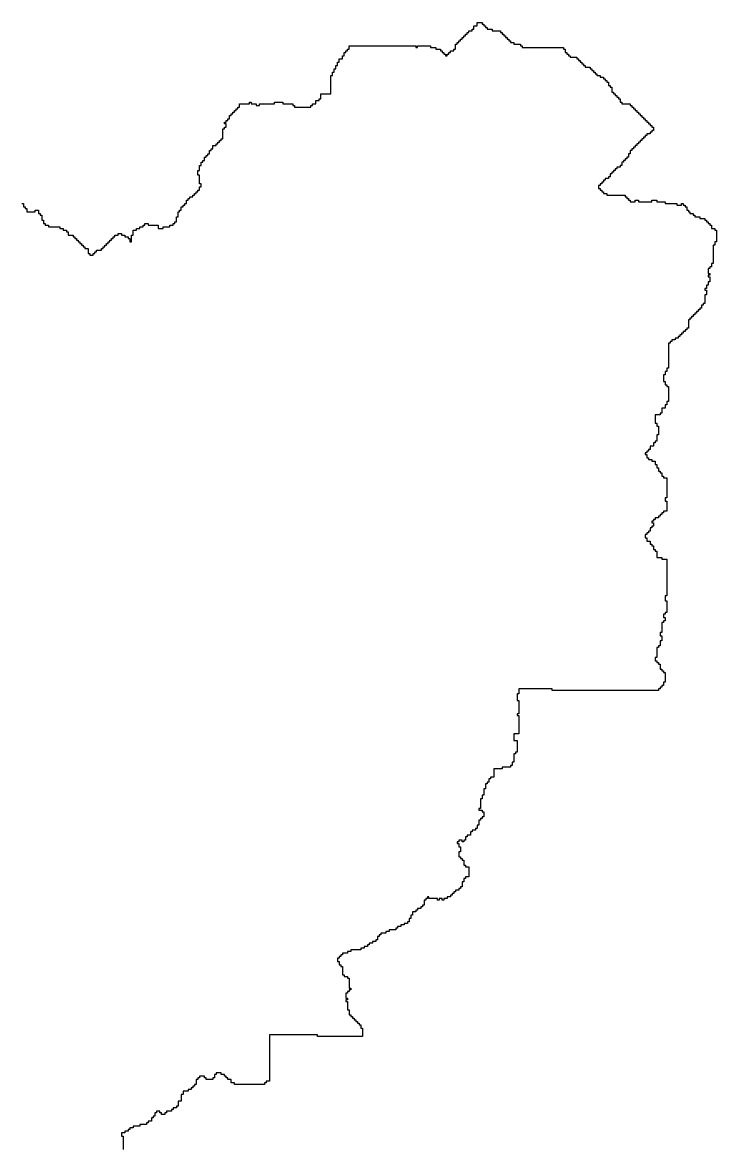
# Model space of a CAD drawing. Header units: inches. Extents: x -98695 to 376223, y 1122520 to 1501782.
# Drawn here: x 198218 to 211100, y 1285437 to 1306243 of the extents above; entities that cross this region are included whole.
import ezdxf

# ---------------------------------------------------------------- set-up
doc = ezdxf.new("R2010")
doc.units = ezdxf.units.IN
doc.header["$MEASUREMENT"] = 0
doc.layers.add('subs1', color=7, linetype='Continuous', true_color=0xc8dcf7)

msp = doc.modelspace()

# ---------------------------------------------------------------- linework, layer by layer
at = {"layer": 'subs1'}
msp.add_polyline3d([(198206, 1302881, 0), (198237, 1302881, 0), (198237, 1302819, 0), (198268, 1302819, 0), (198268, 1302789, 0), (198299, 1302789, 0), (198299, 1302727, 0), (198453, 1302727, 0), (198453, 1302758, 0), (198514, 1302758, 0), (198514, 1302696, 0), (198545, 1302696, 0), (198545, 1302665, 0), (198576, 1302665, 0), (198576, 1302573, 0), (198607, 1302573, 0), (198607, 1302511, 0), (198638, 1302511, 0), (198638, 1302480, 0), (198700, 1302480, 0), (198700, 1302449, 0), (198915, 1302449, 0), (198915, 1302418, 0), (198977, 1302418, 0), (198977, 1302388, 0), (199039, 1302388, 0), (199039, 1302357, 0), (199070, 1302357, 0), (199070, 1302295, 0), (199162, 1302295, 0), (199162, 1302264, 0), (199193, 1302264, 0), (199193, 1302233, 0), (199224, 1302233, 0), (199224, 1302202, 0), (199255, 1302202, 0), (199255, 1302172, 0), (199286, 1302172, 0), (199286, 1302141, 0), (199316, 1302141, 0), (199316, 1302110, 0), (199347, 1302110, 0), (199347, 1302079, 0), (199378, 1302079, 0), (199378, 1302048, 0), (199440, 1302048, 0), (199440, 1301956, 0), (199471, 1301956, 0), (199471, 1301925, 0), (199532, 1301925, 0), (199532, 1301956, 0), (199563, 1301956, 0), (199563, 1301987, 0), (199594, 1301987, 0), (199594, 1302017, 0), (199687, 1302017, 0), (199687, 1302048, 0), (199717, 1302048, 0), (199717, 1302079, 0), (199748, 1302079, 0), (199748, 1302110, 0), (199779, 1302110, 0), (199779, 1302141, 0), (199810, 1302141, 0), (199810, 1302172, 0), (199841, 1302172, 0), (199841, 1302202, 0), (199872, 1302202, 0), (199872, 1302233, 0), (199903, 1302233, 0), (199903, 1302264, 0), (199933, 1302264, 0), (199933, 1302295, 0), (199995, 1302295, 0), (199995, 1302326, 0), (200057, 1302326, 0), (200057, 1302295, 0), (200118, 1302295, 0), (200118, 1302264, 0), (200180, 1302264, 0), (200180, 1302233, 0), (200211, 1302233, 0), (200211, 1302172, 0), (200242, 1302172, 0), (200242, 1302295, 0), (200273, 1302295, 0), (200273, 1302388, 0), (200334, 1302388, 0), (200334, 1302418, 0), (200396, 1302418, 0), (200396, 1302449, 0), (200458, 1302449, 0), (200458, 1302480, 0), (200489, 1302480, 0), (200489, 1302511, 0), (200550, 1302511, 0), (200550, 1302480, 0), (200735, 1302480, 0), (200735, 1302418, 0), (200828, 1302418, 0), (200828, 1302449, 0), (200951, 1302449, 0), (200951, 1302480, 0), (201013, 1302480, 0), (201013, 1302511, 0), (201044, 1302511, 0), (201044, 1302542, 0), (201075, 1302542, 0), (201075, 1302634, 0), (201106, 1302634, 0), (201106, 1302727, 0), (201136, 1302727, 0), (201136, 1302758, 0), (201167, 1302758, 0), (201167, 1302819, 0), (201198, 1302819, 0), (201198, 1302850, 0), (201229, 1302850, 0), (201229, 1302881, 0), (201260, 1302881, 0), (201260, 1302943, 0), (201291, 1302943, 0), (201291, 1302974, 0), (201322, 1302974, 0), (201322, 1303005, 0), (201383, 1303005, 0), (201383, 1303035, 0), (201414, 1303035, 0), (201414, 1303066, 0), (201445, 1303066, 0), (201445, 1303097, 0), (201476, 1303097, 0), (201476, 1303128, 0), (201507, 1303128, 0), (201507, 1303190, 0), (201537, 1303190, 0), (201537, 1303251, 0), (201507, 1303251, 0), (201507, 1303406, 0), (201476, 1303406, 0), (201476, 1303498, 0), (201507, 1303498, 0), (201507, 1303591, 0), (201537, 1303591, 0), (201537, 1303652, 0), (201568, 1303652, 0), (201568, 1303683, 0), (201599, 1303683, 0), (201599, 1303745, 0), (201630, 1303745, 0), (201630, 1303776, 0), (201661, 1303776, 0), (201661, 1303807, 0), (201692, 1303807, 0), (201692, 1303868, 0), (201723, 1303868, 0), (201723, 1303899, 0), (201753, 1303899, 0), (201753, 1303961, 0), (201815, 1303961, 0), (201815, 1303992, 0), (201846, 1303992, 0), (201846, 1304022, 0), (201877, 1304022, 0), (201877, 1304053, 0), (201908, 1304053, 0), (201908, 1304084, 0), (201938, 1304084, 0), (201938, 1304269, 0), (201969, 1304269, 0), (201969, 1304300, 0), (202000, 1304300, 0), (202000, 1304362, 0), (201969, 1304362, 0), (201969, 1304393, 0), (202000, 1304393, 0), (202000, 1304423, 0), (202031, 1304423, 0), (202031, 1304454, 0), (202062, 1304454, 0), (202062, 1304516, 0), (202093, 1304516, 0), (202093, 1304547, 0), (202124, 1304547, 0), (202124, 1304578, 0), (202154, 1304578, 0), (202154, 1304609, 0), (202185, 1304609, 0), (202185, 1304639, 0), (202216, 1304639, 0), (202216, 1304670, 0), (202247, 1304670, 0), (202247, 1304732, 0), (202432, 1304732, 0), (202432, 1304763, 0), (202463, 1304763, 0), (202463, 1304732, 0), (202555, 1304732, 0), (202555, 1304701, 0), (202617, 1304701, 0), (202617, 1304732, 0), (202895, 1304732, 0), (202895, 1304763, 0), (203049, 1304763, 0), (203049, 1304732, 0), (203234, 1304732, 0), (203234, 1304701, 0), (203265, 1304701, 0), (203265, 1304670, 0), (203573, 1304670, 0), (203573, 1304701, 0), (203604, 1304701, 0), (203604, 1304732, 0), (203666, 1304732, 0), (203666, 1304794, 0), (203728, 1304794, 0), (203728, 1304824, 0), (203758, 1304824, 0), (203758, 1304917, 0), (203943, 1304917, 0), (203943, 1305256, 0), (203974, 1305256, 0), (203974, 1305318, 0), (204005, 1305318, 0), (204005, 1305380, 0), (204036, 1305380, 0), (204036, 1305441, 0), (204067, 1305441, 0), (204067, 1305503, 0), (204098, 1305503, 0), (204098, 1305565, 0), (204159, 1305565, 0), (204159, 1305626, 0), (204190, 1305626, 0), (204190, 1305688, 0), (204221, 1305688, 0), (204221, 1305719, 0), (204252, 1305719, 0), (204252, 1305750, 0), (204283, 1305750, 0), (204283, 1305812, 0), (205517, 1305812, 0), (205517, 1305781, 0), (205548, 1305781, 0), (205548, 1305812, 0), (205794, 1305812, 0), (205794, 1305781, 0), (205887, 1305781, 0), (205887, 1305750, 0), (205979, 1305750, 0), (205979, 1305719, 0), (206010, 1305719, 0), (206010, 1305688, 0), (206041, 1305688, 0), (206041, 1305657, 0), (206072, 1305657, 0), (206072, 1305626, 0), (206103, 1305626, 0), (206103, 1305657, 0), (206134, 1305657, 0), (206134, 1305688, 0), (206164, 1305688, 0), (206164, 1305719, 0), (206226, 1305719, 0), (206226, 1305750, 0), (206257, 1305750, 0), (206257, 1305842, 0), (206288, 1305842, 0), (206288, 1305873, 0), (206319, 1305873, 0), (206319, 1305904, 0), (206350, 1305904, 0), (206350, 1305935, 0), (206380, 1305935, 0), (206380, 1305966, 0), (206411, 1305966, 0), (206411, 1305997, 0), (206442, 1305997, 0), (206442, 1306027, 0), (206473, 1306027, 0), (206473, 1306058, 0), (206504, 1306058, 0), (206504, 1306089, 0), (206565, 1306089, 0), (206565, 1306120, 0), (206596, 1306120, 0), (206596, 1306182, 0), (206658, 1306182, 0), (206658, 1306243, 0), (206751, 1306243, 0), (206751, 1306213, 0), (206781, 1306213, 0), (206781, 1306182, 0), (206812, 1306182, 0), (206812, 1306151, 0), (206843, 1306151, 0), (206843, 1306120, 0), (206936, 1306120, 0), (206936, 1306089, 0), (207090, 1306089, 0), (207090, 1306058, 0), (207121, 1306058, 0), (207121, 1306027, 0), (207152, 1306027, 0), (207152, 1305997, 0), (207182, 1305997, 0), (207182, 1305966, 0), (207213, 1305966, 0), (207213, 1305935, 0), (207244, 1305935, 0), (207244, 1305904, 0), (207275, 1305904, 0), (207275, 1305873, 0), (207337, 1305873, 0), (207337, 1305842, 0), (207460, 1305842, 0), (207460, 1305812, 0), (207491, 1305812, 0), (207491, 1305781, 0), (208262, 1305781, 0), (208262, 1305750, 0), (208293, 1305750, 0), (208293, 1305688, 0), (208324, 1305688, 0), (208324, 1305657, 0), (208355, 1305657, 0), (208355, 1305626, 0), (208385, 1305626, 0), (208385, 1305596, 0), (208509, 1305596, 0), (208509, 1305565, 0), (208540, 1305565, 0), (208540, 1305534, 0), (208571, 1305534, 0), (208571, 1305503, 0), (208601, 1305503, 0), (208601, 1305472, 0), (208632, 1305472, 0), (208632, 1305441, 0), (208663, 1305441, 0), (208663, 1305411, 0), (208756, 1305411, 0), (208756, 1305380, 0), (208786, 1305380, 0), (208786, 1305349, 0), (208817, 1305349, 0), (208817, 1305318, 0), (208848, 1305318, 0), (208848, 1305287, 0), (208879, 1305287, 0), (208879, 1305256, 0), (208941, 1305256, 0), (208941, 1305225, 0), (209002, 1305225, 0), (209002, 1305195, 0), (209033, 1305195, 0), (209033, 1305164, 0), (209064, 1305164, 0), (209064, 1305133, 0), (209095, 1305133, 0), (209095, 1305071, 0), (209126, 1305071, 0), (209126, 1305040, 0), (209157, 1305040, 0), (209157, 1304948, 0), (209187, 1304948, 0), (209187, 1304917, 0), (209218, 1304917, 0), (209218, 1304886, 0), (209249, 1304886, 0), (209249, 1304855, 0), (209280, 1304855, 0), (209280, 1304824, 0), (209311, 1304824, 0), (209311, 1304763, 0), (209342, 1304763, 0), (209342, 1304732, 0), (209496, 1304732, 0), (209496, 1304701, 0), (209527, 1304701, 0), (209527, 1304670, 0), (209558, 1304670, 0), (209558, 1304639, 0), (209588, 1304639, 0), (209588, 1304609, 0), (209619, 1304609, 0), (209619, 1304578, 0), (209650, 1304578, 0), (209650, 1304547, 0), (209681, 1304547, 0), (209681, 1304516, 0), (209712, 1304516, 0), (209712, 1304485, 0), (209743, 1304485, 0), (209743, 1304454, 0), (209774, 1304454, 0), (209774, 1304423, 0), (209804, 1304423, 0), (209804, 1304393, 0), (209835, 1304393, 0), (209835, 1304362, 0), (209866, 1304362, 0), (209866, 1304331, 0), (209897, 1304331, 0), (209897, 1304300, 0), (209928, 1304300, 0), (209928, 1304238, 0), (209897, 1304238, 0), (209897, 1304208, 0), (209866, 1304208, 0), (209866, 1304177, 0), (209804, 1304177, 0), (209804, 1304146, 0), (209774, 1304146, 0), (209774, 1304115, 0), (209743, 1304115, 0), (209743, 1304084, 0), (209712, 1304084, 0), (209712, 1304053, 0), (209681, 1304053, 0), (209681, 1304022, 0), (209650, 1304022, 0), (209650, 1303992, 0), (209619, 1303992, 0), (209619, 1303961, 0), (209588, 1303961, 0), (209588, 1303930, 0), (209558, 1303930, 0), (209558, 1303899, 0), (209527, 1303899, 0), (209527, 1303868, 0), (209496, 1303868, 0), (209496, 1303807, 0), (209465, 1303807, 0), (209465, 1303745, 0), (209434, 1303745, 0), (209434, 1303714, 0), (209403, 1303714, 0), (209403, 1303683, 0), (209373, 1303683, 0), (209373, 1303652, 0), (209342, 1303652, 0), (209342, 1303591, 0), (209311, 1303591, 0), (209311, 1303560, 0), (209249, 1303560, 0), (209249, 1303529, 0), (209218, 1303529, 0), (209218, 1303498, 0), (209187, 1303498, 0), (209187, 1303467, 0), (209157, 1303467, 0), (209157, 1303436, 0), (209126, 1303436, 0), (209126, 1303375, 0), (209095, 1303375, 0), (209095, 1303344, 0), (209033, 1303344, 0), (209033, 1303313, 0), (209002, 1303313, 0), (209002, 1303282, 0), (208972, 1303282, 0), (208972, 1303251, 0), (208941, 1303251, 0), (208941, 1303220, 0), (208910, 1303220, 0), (208910, 1303159, 0), (208941, 1303159, 0), (208941, 1303128, 0), (208972, 1303128, 0), (208972, 1303097, 0), (209002, 1303097, 0), (209002, 1303066, 0), (209064, 1303066, 0), (209064, 1303035, 0), (209403, 1303035, 0), (209403, 1303005, 0), (209434, 1303005, 0), (209434, 1302974, 0), (209465, 1302974, 0), (209465, 1302943, 0), (209496, 1302943, 0), (209496, 1302912, 0), (209588, 1302912, 0), (209588, 1302943, 0), (209650, 1302943, 0), (209650, 1302912, 0), (209897, 1302912, 0), (209897, 1302943, 0), (209989, 1302943, 0), (209989, 1302912, 0), (210144, 1302912, 0), (210144, 1302881, 0), (210360, 1302881, 0), (210360, 1302850, 0), (210452, 1302850, 0), (210452, 1302881, 0), (210483, 1302881, 0), (210483, 1302850, 0), (210514, 1302850, 0), (210514, 1302819, 0), (210545, 1302819, 0), (210545, 1302758, 0), (210576, 1302758, 0), (210576, 1302727, 0), (210606, 1302727, 0), (210606, 1302696, 0), (210668, 1302696, 0), (210668, 1302665, 0), (210699, 1302665, 0), (210699, 1302634, 0), (210791, 1302634, 0), (210791, 1302603, 0), (210884, 1302603, 0), (210884, 1302573, 0), (210915, 1302573, 0), (210915, 1302542, 0), (210946, 1302542, 0), (210946, 1302511, 0), (210977, 1302511, 0), (210977, 1302480, 0), (211007, 1302480, 0), (211007, 1302418, 0), (211069, 1302418, 0), (211069, 1302388, 0), (211100, 1302388, 0), (211100, 1302172, 0), (211069, 1302172, 0), (211069, 1302110, 0), (211038, 1302110, 0), (211038, 1301771, 0), (211007, 1301771, 0), (211007, 1301709, 0), (210977, 1301709, 0), (210977, 1301678, 0), (210946, 1301678, 0), (210946, 1301586, 0), (210977, 1301586, 0), (210977, 1301555, 0), (210946, 1301555, 0), (210946, 1301524, 0), (210977, 1301524, 0), (210977, 1301431, 0), (210946, 1301431, 0), (210946, 1301370, 0), (210915, 1301370, 0), (210915, 1301308, 0), (210884, 1301308, 0), (210884, 1301277, 0), (210915, 1301277, 0), (210915, 1301185, 0), (210884, 1301185, 0), (210884, 1301030, 0), (210853, 1301030, 0), (210853, 1300999, 0), (210822, 1300999, 0), (210822, 1300938, 0), (210791, 1300938, 0), (210791, 1300907, 0), (210761, 1300907, 0), (210761, 1300876, 0), (210730, 1300876, 0), (210730, 1300845, 0), (210699, 1300845, 0), (210699, 1300814, 0), (210668, 1300814, 0), (210668, 1300784, 0), (210637, 1300784, 0), (210637, 1300753, 0), (210606, 1300753, 0), (210606, 1300722, 0), (210576, 1300722, 0), (210576, 1300568, 0), (210545, 1300568, 0), (210545, 1300537, 0), (210514, 1300537, 0), (210514, 1300506, 0), (210483, 1300506, 0), (210483, 1300475, 0), (210452, 1300475, 0), (210452, 1300444, 0), (210421, 1300444, 0), (210421, 1300413, 0), (210390, 1300413, 0), (210390, 1300383, 0), (210329, 1300383, 0), (210329, 1300352, 0), (210267, 1300352, 0), (210267, 1300321, 0), (210236, 1300321, 0), (210236, 1300290, 0), (210205, 1300290, 0), (210205, 1299827, 0), (210175, 1299827, 0), (210175, 1299766, 0), (210144, 1299766, 0), (210144, 1299704, 0), (210113, 1299704, 0), (210113, 1299581, 0), (210144, 1299581, 0), (210144, 1299519, 0), (210175, 1299519, 0), (210175, 1299488, 0), (210205, 1299488, 0), (210205, 1299210, 0), (210175, 1299210, 0), (210175, 1299149, 0), (210144, 1299149, 0), (210144, 1299087, 0), (210082, 1299087, 0), (210082, 1298994, 0), (210051, 1298994, 0), (210051, 1298964, 0), (209959, 1298964, 0), (209959, 1298809, 0), (209989, 1298809, 0), (209989, 1298748, 0), (210020, 1298748, 0), (210020, 1298593, 0), (209989, 1298593, 0), (209989, 1298470, 0), (209959, 1298470, 0), (209959, 1298439, 0), (209928, 1298439, 0), (209928, 1298377, 0), (209866, 1298377, 0), (209866, 1298316, 0), (209835, 1298316, 0), (209835, 1298285, 0), (209804, 1298285, 0), (209804, 1298254, 0), (209774, 1298254, 0), (209774, 1298223, 0), (209804, 1298223, 0), (209804, 1298162, 0), (209835, 1298162, 0), (209835, 1298131, 0), (209897, 1298131, 0), (209897, 1298100, 0), (209959, 1298100, 0), (209959, 1298038, 0), (209989, 1298038, 0), (209989, 1297976, 0), (210020, 1297976, 0), (210020, 1297915, 0), (210051, 1297915, 0), (210051, 1297884, 0), (210082, 1297884, 0), (210082, 1297822, 0), (210113, 1297822, 0), (210113, 1297791, 0), (210175, 1297791, 0), (210175, 1297421, 0), (210144, 1297421, 0), (210144, 1297360, 0), (210175, 1297360, 0), (210175, 1297174, 0), (210113, 1297174, 0), (210113, 1297144, 0), (210082, 1297144, 0), (210082, 1297113, 0), (210051, 1297113, 0), (210051, 1297082, 0), (210020, 1297082, 0), (210020, 1297051, 0), (209959, 1297051, 0), (209959, 1297020, 0), (209928, 1297020, 0), (209928, 1296989, 0), (209897, 1296989, 0), (209897, 1296959, 0), (209928, 1296959, 0), (209928, 1296897, 0), (209897, 1296897, 0), (209897, 1296866, 0), (209866, 1296866, 0), (209866, 1296804, 0), (209835, 1296804, 0), (209835, 1296773, 0), (209804, 1296773, 0), (209804, 1296743, 0), (209774, 1296743, 0), (209774, 1296681, 0), (209804, 1296681, 0), (209804, 1296619, 0), (209866, 1296619, 0), (209866, 1296558, 0), (209897, 1296558, 0), (209897, 1296527, 0), (209928, 1296527, 0), (209928, 1296465, 0), (209959, 1296465, 0), (209959, 1296434, 0), (209989, 1296434, 0), (209989, 1296311, 0), (210082, 1296311, 0), (210082, 1296280, 0), (210175, 1296280, 0), (210175, 1295601, 0), (210144, 1295601, 0), (210144, 1295509, 0), (210175, 1295509, 0), (210175, 1295293, 0), (210144, 1295293, 0), (210144, 1295262, 0), (210113, 1295262, 0), (210113, 1295200, 0), (210144, 1295200, 0), (210144, 1295139, 0), (210113, 1295139, 0), (210113, 1295108, 0), (210082, 1295108, 0), (210082, 1294923, 0), (210051, 1294923, 0), (210051, 1294861, 0), (210082, 1294861, 0), (210082, 1294768, 0), (210051, 1294768, 0), (210051, 1294676, 0), (210020, 1294676, 0), (210020, 1294645, 0), (209989, 1294645, 0), (209989, 1294460, 0), (209959, 1294460, 0), (209959, 1294398, 0), (209989, 1294398, 0), (209989, 1294367, 0), (210020, 1294367, 0), (210020, 1294337, 0), (210051, 1294337, 0), (210051, 1294244, 0), (210082, 1294244, 0), (210082, 1294213, 0), (210113, 1294213, 0), (210113, 1294182, 0), (210144, 1294182, 0), (210144, 1293997, 0), (210113, 1293997, 0), (210113, 1293936, 0), (210082, 1293936, 0), (210082, 1293905, 0), (210051, 1293905, 0), (210051, 1293874, 0), (210020, 1293874, 0), (210020, 1293843, 0), (208046, 1293843, 0), (208046, 1293874, 0), (207429, 1293874, 0), (207429, 1293781, 0), (207398, 1293781, 0), (207398, 1293658, 0), (207429, 1293658, 0), (207429, 1293411, 0), (207398, 1293411, 0), (207398, 1293380, 0), (207429, 1293380, 0), (207429, 1293041, 0), (207337, 1293041, 0), (207337, 1292918, 0), (207398, 1292918, 0), (207398, 1292702, 0), (207367, 1292702, 0), (207367, 1292671, 0), (207337, 1292671, 0), (207337, 1292517, 0), (207306, 1292517, 0), (207306, 1292455, 0), (207275, 1292455, 0), (207275, 1292424, 0), (207121, 1292424, 0), (207121, 1292393, 0), (206966, 1292393, 0), (206966, 1292239, 0), (206905, 1292239, 0), (206905, 1292208, 0), (206874, 1292208, 0), (206874, 1292146, 0), (206843, 1292146, 0), (206843, 1292116, 0), (206812, 1292116, 0), (206812, 1292023, 0), (206781, 1292023, 0), (206781, 1291900, 0), (206751, 1291900, 0), (206751, 1291838, 0), (206720, 1291838, 0), (206720, 1291653, 0), (206689, 1291653, 0), (206689, 1291622, 0), (206751, 1291622, 0), (206751, 1291591, 0), (206781, 1291591, 0), (206781, 1291499, 0), (206751, 1291499, 0), (206751, 1291468, 0), (206720, 1291468, 0), (206720, 1291437, 0), (206689, 1291437, 0), (206689, 1291344, 0), (206658, 1291344, 0), (206658, 1291283, 0), (206627, 1291283, 0), (206627, 1291252, 0), (206565, 1291252, 0), (206565, 1291221, 0), (206535, 1291221, 0), (206535, 1291159, 0), (206473, 1291159, 0), (206473, 1291128, 0), (206442, 1291128, 0), (206442, 1291067, 0), (206411, 1291067, 0), (206411, 1291036, 0), (206380, 1291036, 0), (206380, 1291067, 0), (206319, 1291067, 0), (206319, 1291036, 0), (206288, 1291036, 0), (206288, 1291005, 0), (206319, 1291005, 0), (206319, 1290943, 0), (206350, 1290943, 0), (206350, 1290851, 0), (206319, 1290851, 0), (206319, 1290758, 0), (206350, 1290758, 0), (206350, 1290727, 0), (206380, 1290727, 0), (206380, 1290697, 0), (206411, 1290697, 0), (206411, 1290604, 0), (206442, 1290604, 0), (206442, 1290573, 0), (206504, 1290573, 0), (206504, 1290388, 0), (206442, 1290388, 0), (206442, 1290357, 0), (206411, 1290357, 0), (206411, 1290296, 0), (206380, 1290296, 0), (206380, 1290203, 0), (206350, 1290203, 0), (206350, 1290172, 0), (206319, 1290172, 0), (206319, 1290141, 0), (206257, 1290141, 0), (206257, 1290111, 0), (206226, 1290111, 0), (206226, 1290080, 0), (206195, 1290080, 0), (206195, 1290049, 0), (206164, 1290049, 0), (206164, 1290018, 0), (206103, 1290018, 0), (206103, 1289987, 0), (206041, 1289987, 0), (206041, 1289956, 0), (206010, 1289956, 0), (206010, 1289987, 0), (205949, 1289987, 0), (205949, 1289956, 0), (205918, 1289956, 0), (205918, 1289987, 0), (205763, 1289987, 0), (205763, 1290018, 0), (205733, 1290018, 0), (205733, 1289987, 0), (205702, 1289987, 0), (205702, 1289956, 0), (205671, 1289956, 0), (205671, 1289864, 0), (205640, 1289864, 0), (205640, 1289833, 0), (205609, 1289833, 0), (205609, 1289802, 0), (205548, 1289802, 0), (205548, 1289771, 0), (205517, 1289771, 0), (205517, 1289740, 0), (205455, 1289740, 0), (205455, 1289679, 0), (205424, 1289679, 0), (205424, 1289617, 0), (205393, 1289617, 0), (205393, 1289555, 0), (205362, 1289555, 0), (205362, 1289524, 0), (205301, 1289524, 0), (205301, 1289494, 0), (205239, 1289494, 0), (205239, 1289463, 0), (205177, 1289463, 0), (205177, 1289432, 0), (205147, 1289432, 0), (205147, 1289401, 0), (205023, 1289401, 0), (205023, 1289370, 0), (204961, 1289370, 0), (204961, 1289339, 0), (204869, 1289339, 0), (204869, 1289309, 0), (204838, 1289309, 0), (204838, 1289278, 0), (204807, 1289278, 0), (204807, 1289216, 0), (204776, 1289216, 0), (204776, 1289185, 0), (204715, 1289185, 0), (204715, 1289154, 0), (204653, 1289154, 0), (204653, 1289123, 0), (204622, 1289123, 0), (204622, 1289093, 0), (204560, 1289093, 0), (204560, 1289062, 0), (204499, 1289062, 0), (204499, 1289031, 0), (204314, 1289031, 0), (204314, 1289000, 0), (204252, 1289000, 0), (204252, 1288969, 0), (204159, 1288969, 0), (204159, 1288938, 0), (204129, 1288938, 0), (204129, 1288907, 0), (204098, 1288907, 0), (204098, 1288877, 0), (204067, 1288877, 0), (204067, 1288815, 0), (204098, 1288815, 0), (204098, 1288753, 0), (204129, 1288753, 0), (204129, 1288722, 0), (204159, 1288722, 0), (204159, 1288568, 0), (204190, 1288568, 0), (204190, 1288537, 0), (204252, 1288537, 0), (204252, 1288506, 0), (204283, 1288506, 0), (204283, 1288321, 0), (204314, 1288321, 0), (204314, 1288291, 0), (204283, 1288291, 0), (204283, 1288260, 0), (204252, 1288260, 0), (204252, 1288229, 0), (204221, 1288229, 0), (204221, 1288136, 0), (204252, 1288136, 0), (204252, 1288105, 0), (204221, 1288105, 0), (204221, 1288075, 0), (204252, 1288075, 0), (204252, 1287920, 0), (204283, 1287920, 0), (204283, 1287828, 0), (204314, 1287828, 0), (204314, 1287797, 0), (204345, 1287797, 0), (204345, 1287766, 0), (204375, 1287766, 0), (204375, 1287735, 0), (204406, 1287735, 0), (204406, 1287704, 0), (204437, 1287704, 0), (204437, 1287674, 0), (204468, 1287674, 0), (204468, 1287643, 0), (204499, 1287643, 0), (204499, 1287581, 0), (204530, 1287581, 0), (204530, 1287427, 0), (203697, 1287427, 0), (203697, 1287458, 0), (202802, 1287458, 0), (202802, 1286594, 0), (202740, 1286594, 0), (202740, 1286563, 0), (202710, 1286563, 0), (202710, 1286532, 0), (202154, 1286532, 0), (202154, 1286563, 0), (202093, 1286563, 0), (202093, 1286625, 0), (202031, 1286625, 0), (202031, 1286656, 0), (202000, 1286656, 0), (202000, 1286687, 0), (201969, 1286687, 0), (201969, 1286717, 0), (201908, 1286717, 0), (201908, 1286748, 0), (201815, 1286748, 0), (201815, 1286717, 0), (201784, 1286717, 0), (201784, 1286656, 0), (201753, 1286656, 0), (201753, 1286625, 0), (201630, 1286625, 0), (201630, 1286656, 0), (201599, 1286656, 0), (201599, 1286687, 0), (201507, 1286687, 0), (201507, 1286656, 0), (201476, 1286656, 0), (201476, 1286625, 0), (201445, 1286625, 0), (201445, 1286532, 0), (201414, 1286532, 0), (201414, 1286501, 0), (201383, 1286501, 0), (201383, 1286471, 0), (201352, 1286471, 0), (201352, 1286440, 0), (201291, 1286440, 0), (201291, 1286409, 0), (201198, 1286409, 0), (201198, 1286347, 0), (201167, 1286347, 0), (201167, 1286224, 0), (201106, 1286224, 0), (201106, 1286131, 0), (201075, 1286131, 0), (201075, 1286100, 0), (201013, 1286100, 0), (201013, 1286070, 0), (200982, 1286070, 0), (200982, 1286039, 0), (200890, 1286039, 0), (200890, 1286008, 0), (200859, 1286008, 0), (200859, 1285977, 0), (200797, 1285977, 0), (200797, 1286008, 0), (200766, 1286008, 0), (200766, 1286039, 0), (200705, 1286039, 0), (200705, 1286008, 0), (200674, 1286008, 0), (200674, 1285946, 0), (200643, 1285946, 0), (200643, 1285915, 0), (200612, 1285915, 0), (200612, 1285854, 0), (200550, 1285854, 0), (200550, 1285823, 0), (200519, 1285823, 0), (200519, 1285792, 0), (200396, 1285792, 0), (200396, 1285761, 0), (200273, 1285761, 0), (200273, 1285730, 0), (200211, 1285730, 0), (200211, 1285699, 0), (200180, 1285699, 0), (200180, 1285669, 0), (200118, 1285669, 0), (200118, 1285638, 0), (200057, 1285638, 0), (200057, 1285576, 0), (200088, 1285576, 0), (200088, 1285329, 0)], dxfattribs=at)

doc.saveas('drawing.dxf')
